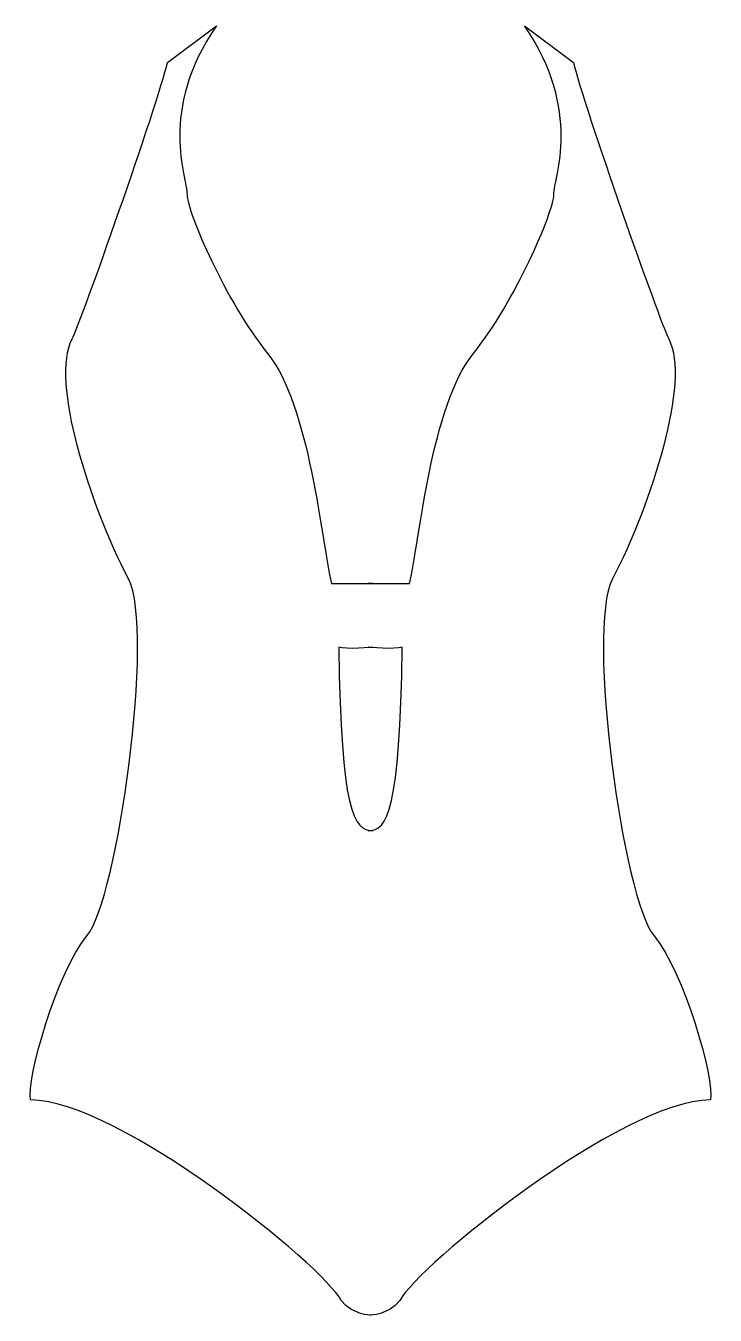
# Model space of a CAD drawing. Header units: centimetres. Extents: x -3.2 to 3.2, y -6 to 6.
import ezdxf

# ---------------------------------------------------------------- set-up
doc = ezdxf.new("R2010")
doc.units = ezdxf.units.CM
doc.header["$MEASUREMENT"] = 0
doc.layers.add('Camada 1', color=7, linetype='Continuous')

msp = doc.modelspace()

# ---------------------------------------------------------------- linework, layer by layer
at = {"layer": 'Camada 1'}
for points, knots in [([(-0.00049, -5.95401), (-0.00049, -5.95401), (0.15831, -5.95401), (0.27129, -5.8186), (0.27129, -5.8186), (0.43004, -5.50203), (2.32763, -3.96586), (3.14101, -3.96586), (3.14101, -3.96586), (3.1858, -3.78565), (2.89259, -2.7687), (2.62081, -2.45112), (2.62081, -2.45112), (2.33834, -2.1219), (1.98861, 0.3728), (2.23703, 0.84723), (2.23703, 0.84723), (2.59551, 1.53202), (2.95979, 2.67759), (2.75622, 3.06187), (2.75622, 3.06187), (2.67928, 3.2075), (1.96522, 5.23122), (1.87563, 5.61502), (1.87563, 5.61502), (1.87563, 5.61502), (1.42366, 5.95401), (1.42366, 5.95401), (1.42366, 5.95401), (1.96526, 5.16301), (1.69446, 4.55325), (1.69446, 4.39495), (1.69446, 4.39495), (1.69446, 4.23665), (1.33307, 3.40086), (0.94929, 2.92598), (0.94929, 2.92598), (0.56546, 2.45111), (0.4515, 1.20913), (0.36189, 0.80193), (0.36189, 0.80193), (0.36189, 0.80193), (-0.02192, 0.80194), (-0.02192, 0.80194), (-0.02192, 0.80194), (-0.02192, 0.80194), (0.0229, 0.80194), (0.0229, 0.80194), (0.0229, 0.80194), (0.0229, 0.80194), (-0.36093, 0.80194), (-0.36093, 0.80194), (-0.36093, 0.80194), (-0.45248, 1.20913), (-0.56545, 2.45111), (-0.94928, 2.92599), (-0.94928, 2.92599), (-1.33306, 3.40086), (-1.69543, 4.23666), (-1.69543, 4.39496), (-1.69543, 4.39496), (-1.69543, 4.55326), (-1.96624, 5.16301), (-1.42366, 5.95401), (-1.42366, 5.95401), (-1.42366, 5.95401), (-1.87564, 5.615), (-1.87564, 5.615), (-1.87564, 5.615), (-1.96623, 5.2312), (-2.67929, 3.2075), (-2.75723, 3.06185), (-2.75723, 3.06185), (-2.95985, 2.67757), (-2.59552, 1.532), (-2.23703, 0.84721), (-2.23703, 0.84721), (-1.98861, 0.37281), (-2.33834, -2.12189), (-2.62083, -2.45114), (-2.62083, -2.45114), (-2.89261, -2.76872), (-3.18582, -3.78567), (-3.14103, -3.96588), (-3.14103, -3.96588), (-2.32762, -3.96588), (-0.42908, -5.50208), (-0.27131, -5.81862), (-0.27131, -5.81862), (-0.15831, -5.95401), (-0.00049, -5.95401), (-0.00049, -5.95401)], [0, 0, 0, 0, 0.04166667, 0.04166667, 0.04166667, 0.04166667, 0.08333333, 0.08333333, 0.08333333, 0.08333333, 0.125, 0.125, 0.125, 0.125, 0.16666667, 0.16666667, 0.16666667, 0.16666667, 0.20833333, 0.20833333, 0.20833333, 0.20833333, 0.25, 0.25, 0.25, 0.25, 0.29166667, 0.29166667, 0.29166667, 0.29166667, 0.33333333, 0.33333333, 0.33333333, 0.33333333, 0.375, 0.375, 0.375, 0.375, 0.41666667, 0.41666667, 0.41666667, 0.41666667, 0.45833333, 0.45833333, 0.45833333, 0.45833333, 0.5, 0.5, 0.5, 0.5, 0.54166667, 0.54166667, 0.54166667, 0.54166667, 0.58333333, 0.58333333, 0.58333333, 0.58333333, 0.625, 0.625, 0.625, 0.625, 0.66666667, 0.66666667, 0.66666667, 0.66666667, 0.70833333, 0.70833333, 0.70833333, 0.70833333, 0.75, 0.75, 0.75, 0.75, 0.79166667, 0.79166667, 0.79166667, 0.79166667, 0.83333333, 0.83333333, 0.83333333, 0.83333333, 0.875, 0.875, 0.875, 0.875, 0.91666667, 0.91666667, 0.91666667, 0.91666667, 1, 1, 1, 1]), ([(0.0229, -1.47993), (-0.15831, -1.47993), (-0.27129, -1.2997), (-0.29367, 0.21454), (-0.29367, 0.21454), (-0.22647, 0.19213), (0.0229, 0.21454), (0.0229, 0.21454), (0.0229, 0.21454), (0.0229, 0.21454), (-0.02192, 0.21454), (-0.02192, 0.21454), (-0.02192, 0.21454), (-0.02192, 0.21454), (0.22554, 0.19213), (0.2937, 0.21454), (0.2937, 0.21454), (0.27031, -1.2997), (0.15834, -1.47993), (-0.02192, -1.47993), (-0.02192, -1.47993), (-0.02192, -1.47993), (0.0229, -1.47993), (0.0229, -1.47993)], [0, 0, 0, 0, 0.14285714, 0.14285714, 0.14285714, 0.14285714, 0.28571429, 0.28571429, 0.28571429, 0.28571429, 0.42857143, 0.42857143, 0.42857143, 0.42857143, 0.57142857, 0.57142857, 0.57142857, 0.57142857, 0.71428571, 0.71428571, 0.71428571, 0.71428571, 1, 1, 1, 1])]:
    msp.add_open_spline(points, degree=3, knots=knots, dxfattribs=at)

doc.saveas('drawing.dxf')
